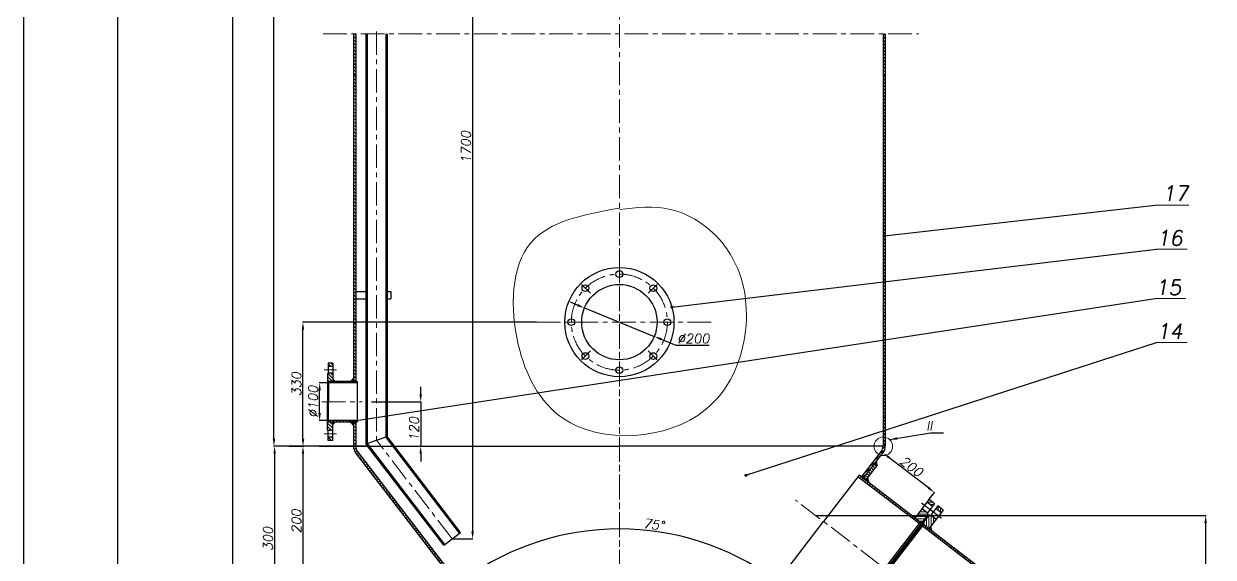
# Model space of a CAD drawing. Header units: inches. Extents: x 41 to 5981, y 0 to 8400.
# Drawn here: x 41 to 3199, y 4329 to 5745 of the extents above; entities that cross this region are included whole.
import ezdxf

# ---------------------------------------------------------------- set-up
doc = ezdxf.new("R2010")
doc.units = ezdxf.units.IN
doc.header["$LTSCALE"] = 50
doc.header["$MEASUREMENT"] = 0
doc.linetypes.add('CENTER', pattern=[2, 1.25, -0.25, 0.25, -0.25])
doc.layers.get('0').update_dxf_attribs({"plot": 0})
for name, color, linetype, lineweight in [('Dam', 2, 'Continuous', 30), ('kthuoc', 3, 'Continuous', 13), ('manh', 4, 'Continuous', 13), ('Tam', 1, 'CENTER', 13)]:
    doc.layers.add(name, color=color, linetype=linetype, lineweight=lineweight)
doc.styles.add('chu2.5', font='txt.shx', dxfattribs={"oblique": 10, "height": 25})
doc.dimstyles.new('kichthuoc2.5', dxfattribs={"dimtxt": 25, "dimasz": 20, "dimexe": 1, "dimexo": 0, "dimgap": 5, "dimtad": 1, "dimtoh": 1, "dimdec": 0, "dimzin": 0, "dimdsep": 46, "dimtxsty": 'chu2.5', "dimcen": 5, "dimclrd": 256, "dimclre": 256, "dimclrt": 256, "dimadec": 0, "dimazin": 0, "dimtfac": 1, "dimtdec": 0, "dimtmove": 0, "dimatfit": 0, "dimfxl": 0, "dimtolj": 1, "dimtzin": 0, "dimarcsym": 0})
pattern_1 = [(90, (-230.6606, 0), (-6.25, 1e-15), [])]
pattern_2 = [(135, (-230.6606, 0), (-4.4194174, -4.4194174), [])]
pattern_3 = [(135, (-4141.715, 0), (-4.4194174, -4.4194174), [])]

# ---------------------------------------------------------------- blocks, each defined once
blk = doc.blocks.new('*D22')
at = {"layer": 'DEFPOINTS', "color": 0}
for p in [(2144.1, 4439.9), (2285.5, 1306), (3179.3, 1306)]:
    blk.add_point(p, dxfattribs=at)
at = {"layer": 'kthuoc', "lineweight": -2}
for p, q in [((2144.1, 4439.9), (3180.3, 4439.9)), ((3179.3, 4419.9), (3179.3, 1326)), ((2285.5, 1306), (3180.3, 1306))]:
    blk.add_line(p, q, dxfattribs=at)
at = {"layer": 'kthuoc'}
for points in [[(3175.9, 4419.9), (3182.6, 4419.9), (3179.3, 4439.9)], [(3175.9, 1326), (3182.6, 1326), (3179.3, 1306)]]:
    blk.add_solid(points, dxfattribs=at)
at = {"layer": 'kthuoc', "insert": (3161.8, 2872.9), "char_height": 25, "attachment_point": 5, "rotation": 90, "style": 'chu2.5'}
blk.add_mtext('\\A1;4000', dxfattribs=at)
blk = doc.blocks.new('*D25')
at = {"layer": 'DEFPOINTS', "color": 0}
for p in [(1471.2, 4387.8), (1121.8, 4357.1), (2076.8, 4296.1), (1222.7, 4225.6), (2022.7, 4225.6)]:
    blk.add_point(p, dxfattribs=at)
at = {"layer": 'kthuoc', "lineweight": -2}
blk.add_arc((1622.7, 3704.3), 700, 54.137, 125.863, dxfattribs=at)
at = {"layer": 'kthuoc'}
for points in [[(1214.6, 4269), (1210.6, 4274.3), (1196.6, 4259.7)], [(2034.8, 4274.3), (2030.8, 4269), (2048.9, 4259.7)]]:
    blk.add_solid(points, dxfattribs=at)
at = {"layer": 'kthuoc', "insert": (1713.9, 4416), "char_height": 25, "attachment_point": 5, "rotation": 352.6964, "style": 'chu2.5'}
blk.add_mtext('\\A1;75°', dxfattribs=at)
blk = doc.blocks.new('*D14')
at = {"layer": 'DEFPOINTS', "color": 0}
for p in [(705.6, 7248.9), (1269.7, 7248.9), (945.8, 4623.7)]:
    blk.add_point(p, dxfattribs=at)
at = {"layer": 'kthuoc', "lineweight": -2}
for p, q in [((1269.7, 7248.9), (704.6, 7248.9)), ((705.6, 4643.7), (705.6, 7228.9)), ((945.8, 4623.7), (704.6, 4623.7))]:
    blk.add_line(p, q, dxfattribs=at)
at = {"layer": 'kthuoc'}
for points in [[(702.3, 7228.9), (708.9, 7228.9), (705.6, 7248.9)], [(702.3, 4643.7), (708.9, 4643.7), (705.6, 4623.7)]]:
    blk.add_solid(points, dxfattribs=at)
at = {"layer": 'kthuoc', "insert": (688.1, 5936.3), "char_height": 25, "attachment_point": 5, "rotation": 90, "style": 'chu2.5'}
blk.add_mtext('\\A1;2800', dxfattribs=at)
blk = doc.blocks.new('*D11')
at = {"layer": 'DEFPOINTS', "color": 0}
for p in [(820.6, 4623.7), (707.3, 4132.1), (1056, 4132.1)]:
    blk.add_point(p, dxfattribs=at)
at = {"layer": 'kthuoc', "lineweight": -2}
for p, q in [((820.6, 4623.7), (706.3, 4623.7)), ((707.3, 4603.7), (707.3, 4152.1)), ((1056, 4132.1), (706.3, 4132.1))]:
    blk.add_line(p, q, dxfattribs=at)
at = {"layer": 'kthuoc'}
for points in [[(704, 4603.7), (710.7, 4603.7), (707.3, 4623.7)], [(704, 4152.1), (710.7, 4152.1), (707.3, 4132.1)]]:
    blk.add_solid(points, dxfattribs=at)
at = {"layer": 'kthuoc', "insert": (689.8, 4377.9), "char_height": 25, "attachment_point": 5, "rotation": 90, "style": 'chu2.5'}
blk.add_mtext('\\A1;300', dxfattribs=at)
blk = doc.blocks.new('*D6')
at = {"layer": 'DEFPOINTS', "color": 0}
for p in [(874.9, 4623.7), (782.7, 4224.9), (1215.7, 4224.9)]:
    blk.add_point(p, dxfattribs=at)
at = {"layer": 'kthuoc', "lineweight": -2}
for p, q in [((874.9, 4623.7), (781.7, 4623.7)), ((782.7, 4603.7), (782.7, 4244.9)), ((1215.7, 4224.9), (781.7, 4224.9))]:
    blk.add_line(p, q, dxfattribs=at)
at = {"layer": 'kthuoc'}
for points in [[(779.4, 4603.7), (786, 4603.7), (782.7, 4623.7)], [(779.4, 4244.9), (786, 4244.9), (782.7, 4224.9)]]:
    blk.add_solid(points, dxfattribs=at)
at = {"layer": 'kthuoc', "insert": (765.2, 4424.3), "char_height": 25, "attachment_point": 5, "rotation": 90, "style": 'chu2.5'}
blk.add_mtext('\\A1;200', dxfattribs=at)
blk = doc.blocks.new('*D19')
at = {"layer": 'DEFPOINTS', "color": 0}
for p in [(1531.5, 7722.2), (595.6, 774.6), (1447.9, 774.6)]:
    blk.add_point(p, dxfattribs=at)
at = {"layer": 'kthuoc', "lineweight": -2}
for p, q in [((1531.5, 7722.2), (594.6, 7722.2)), ((595.6, 7702.2), (595.6, 794.6)), ((1447.9, 774.6), (594.6, 774.6))]:
    blk.add_line(p, q, dxfattribs=at)
at = {"layer": 'kthuoc'}
for points in [[(592.3, 7702.2), (599, 7702.2), (595.6, 7722.2)], [(592.3, 794.6), (599, 794.6), (595.6, 774.6)]]:
    blk.add_solid(points, dxfattribs=at)
at = {"layer": 'kthuoc', "insert": (578.1, 4248.4), "char_height": 25, "attachment_point": 5, "rotation": 90, "style": 'chu2.5'}
blk.add_mtext('\\A1;8100', dxfattribs=at)
blk = doc.blocks.new('*D17')
at = {"layer": 'DEFPOINTS', "color": 0}
for p in [(977.8, 6202.6), (1178.8, 4378.1), (1233, 4378.1)]:
    blk.add_point(p, dxfattribs=at)
at = {"layer": 'kthuoc', "lineweight": -2}
for p, q in [((977.8, 6202.6), (1234, 6202.6)), ((1233, 6182.6), (1233, 4398.1)), ((1178.8, 4378.1), (1234, 4378.1))]:
    blk.add_line(p, q, dxfattribs=at)
at = {"layer": 'kthuoc'}
for points in [[(1229.7, 6182.6), (1236.3, 6182.6), (1233, 6202.6)], [(1229.7, 4398.1), (1236.3, 4398.1), (1233, 4378.1)]]:
    blk.add_solid(points, dxfattribs=at)
at = {"layer": 'kthuoc', "insert": (1215.5, 5417.8), "char_height": 25, "attachment_point": 5, "rotation": 90, "style": 'chu2.5'}
blk.add_mtext('\\A1;1700', dxfattribs=at)
blk = doc.blocks.new('*D146')
at = {"layer": 'DEFPOINTS', "color": 0}
for p in [(2308.3, 4588), (2322.4, 4606.3), (2445.2, 4482.9)]:
    blk.add_point(p, dxfattribs=at)
at = {"layer": 'kthuoc', "lineweight": -2}
for p, q in [((2308.3, 4588), (2323, 4607.1)), ((2443.4, 4513.4), (2338.2, 4594.1)), ((2445.2, 4482.9), (2459.9, 4502))]:
    blk.add_line(p, q, dxfattribs=at)
at = {"layer": 'kthuoc'}
for points in [[(2340.2, 4596.7), (2336.2, 4591.4), (2322.4, 4606.3)], [(2445.4, 4516), (2441.4, 4510.7), (2459.3, 4501.2)]]:
    blk.add_solid(points, dxfattribs=at)
at = {"layer": 'kthuoc', "insert": (2398.3, 4570), "char_height": 25, "attachment_point": 5, "rotation": 322.5, "style": 'chu2.5'}
blk.add_mtext('\\A1;200', dxfattribs=at)
blk = doc.blocks.new('*D161')
at = {"layer": 'DEFPOINTS', "color": 0}
for p in [(1530.1, 4991), (1715.3, 4915.5)]:
    blk.add_point(p, dxfattribs=at)
at = {"layer": 'kthuoc', "lineweight": -2}
for p, q in [((1511.6, 4998.5), (1493, 5006.1)), ((1530.1, 4991), (1715.3, 4915.5)), ((1733.8, 4908), (1772.6, 4892.2)), ((1772.6, 4892.2), (1861, 4892.2))]:
    blk.add_line(p, q, dxfattribs=at)
at = {"layer": 'kthuoc'}
for points in [[(1512.8, 5001.6), (1510.3, 4995.4), (1530.1, 4991)], [(1735.1, 4911.1), (1732.6, 4904.9), (1715.3, 4915.5)]]:
    blk.add_solid(points, dxfattribs=at)
at = {"layer": 'kthuoc', "insert": (1819.3, 4909.7), "char_height": 25, "attachment_point": 5, "style": 'chu2.5'}
blk.add_mtext('\\A1;∅200', dxfattribs=at)
blk = doc.blocks.new('*D163')
at = {"layer": 'DEFPOINTS', "color": 0}
for p in [(782.7, 4953.3), (1402.7, 4953.3), (745.9, 4623.7)]:
    blk.add_point(p, dxfattribs=at)
at = {"layer": 'kthuoc', "lineweight": -2}
for p, q in [((1402.7, 4953.3), (781.7, 4953.3)), ((782.7, 4643.7), (782.7, 4933.3)), ((745.9, 4623.7), (783.7, 4623.7))]:
    blk.add_line(p, q, dxfattribs=at)
at = {"layer": 'kthuoc'}
for points in [[(779.4, 4933.3), (786, 4933.3), (782.7, 4953.3)], [(779.4, 4643.7), (786, 4643.7), (782.7, 4623.7)]]:
    blk.add_solid(points, dxfattribs=at)
at = {"layer": 'kthuoc', "insert": (765.2, 4788.5), "char_height": 25, "attachment_point": 5, "rotation": 90, "style": 'chu2.5'}
blk.add_mtext('\\A1;330', dxfattribs=at)
blk = doc.blocks.new('*D164')
at = {"layer": 'DEFPOINTS', "color": 0}
for p in [(964.7, 4741.9), (825.2, 4623.7), (1095.2, 4623.7)]:
    blk.add_point(p, dxfattribs=at)
at = {"layer": 'kthuoc', "lineweight": -2}
for p, q in [((1095.2, 4761.9), (1095.2, 4781.9)), ((964.7, 4741.9), (1096.2, 4741.9)), ((1095.2, 4741.9), (1095.2, 4623.7)), ((825.2, 4623.7), (1096.2, 4623.7)), ((1095.2, 4603.7), (1095.2, 4583.7))]:
    blk.add_line(p, q, dxfattribs=at)
at = {"layer": 'kthuoc'}
for points in [[(1091.9, 4761.9), (1098.5, 4761.9), (1095.2, 4741.9)], [(1091.9, 4603.7), (1098.5, 4603.7), (1095.2, 4623.7)]]:
    blk.add_solid(points, dxfattribs=at)
at = {"layer": 'kthuoc', "insert": (1077.7, 4669.3), "char_height": 25, "attachment_point": 5, "rotation": 90, "style": 'chu2.5'}
blk.add_mtext('\\A1;120', dxfattribs=at)
blk = doc.blocks.new('*D180')
at = {"layer": 'DEFPOINTS', "color": 0}
for p in [(826.9, 4791.9), (867.5, 4791.9), (864.7, 4691.9)]:
    blk.add_point(p, dxfattribs=at)
at = {"layer": 'kthuoc', "lineweight": -2}
for p, q in [((867.5, 4791.9), (825.9, 4791.9)), ((826.9, 4711.9), (826.9, 4771.9)), ((864.7, 4691.9), (825.9, 4691.9))]:
    blk.add_line(p, q, dxfattribs=at)
at = {"layer": 'kthuoc'}
for points in [[(823.5, 4771.9), (830.2, 4771.9), (826.9, 4791.9)], [(823.5, 4711.9), (830.2, 4711.9), (826.9, 4691.9)]]:
    blk.add_solid(points, dxfattribs=at)
at = {"layer": 'kthuoc', "insert": (809.4, 4741.9), "char_height": 25, "attachment_point": 5, "rotation": 90, "style": 'chu2.5'}
blk.add_mtext('\\A1;%%c100', dxfattribs=at)

msp = doc.modelspace()

# ---------------------------------------------------------------- hatches: boundary and pattern name
at = {"layer": 'kthuoc'}
h = msp.add_hatch(dxfattribs=at)
h.set_pattern_fill('ANSI31', color=256, scale=50, angle=90, style=0)
h.paths.add_polyline_path([(922.7, 5718.8), (916.7, 5718.8), (916.7, 5607.8), (922.7, 5607.8)])
h = msp.add_hatch(dxfattribs=at)
h.set_pattern_fill('ANSI31', color=256, scale=50, angle=90, style=0)
h.paths.add_polyline_path([(2328.7, 5718.8), (2322.7, 5718.8), (2322.7, 5607.6), (2328.7, 5607.6)])
h = msp.add_hatch(dxfattribs=at)
h.set_pattern_fill('ANSI31', color=256, scale=50, angle=90, style=0)
h.set_pattern_definition(pattern_3)
h.paths.add_polyline_path([(922.7, 5612.8), (916.7, 5612.8), (916.7, 4949.8), (922.7, 4949.8)])
h = msp.add_hatch(dxfattribs=at)
h.set_pattern_fill('ANSI31', color=256, scale=50, angle=90, style=0)
h.set_pattern_definition(pattern_3)
h.paths.add_polyline_path([(2322.7, 5612.8), (2328.7, 5612.8), (2328.7, 4949.8), (2322.7, 4949.8)])
h = msp.add_hatch(dxfattribs=at)
h.set_pattern_fill('ANSI31', color=256, scale=50, angle=90, style=0)
h.paths.add_polyline_path([(922.7, 4883.8), (922.7, 4950.6), (916.7, 4950.6), (916.7, 4831.6), (916.7, 4795.9), (922.7, 4795.9)])
h = msp.add_hatch(dxfattribs=at)
h.set_pattern_fill('ANSI31', color=256, scale=50, angle=90, style=0)
h.set_pattern_definition(pattern_3)
h.paths.add_polyline_path([(2328.7, 4950.9), (2322.7, 4951.2), (2322.7, 4702.8), (2328.7, 4702.8)])
h = msp.add_hatch(dxfattribs=at)
h.set_pattern_fill('ANSI31', color=256, scale=50, angle=90, style=0)
h.paths.add_polyline_path([(849.7, 4835.9), (861.7, 4835.9), (861.7, 4844.4), (849.7, 4844.4)])
h.paths.add_polyline_path([(847.7, 4795.9), (861.7, 4795.9), (861.7, 4817.9), (849.7, 4817.9), (847.7, 4815.9)])
for points in [[(861.7, 4801.9), (867.7, 4795.9), (861.7, 4795.9)], [(916.7, 4795.9), (908.5, 4795.9), (916.7, 4804.9)], [(850.7, 4791.9), (850.7, 4795.9), (847.7, 4795.9)], [(847.7, 4687.9), (850.7, 4687.9), (850.7, 4691.9)], [(861.7, 4681.5), (868.1, 4687.9), (861.7, 4687.9)], [(916.7, 4687.9), (908.5, 4687.9), (916.7, 4678.9)], [(2300.7, 4578.1), (2305.2, 4584), (2307.1, 4573.2)], [(2276.6, 4533.5), (2281.8, 4540.2), (2284.9, 4527.2)], [(2412.8, 4440.7), (2400.2, 4439.1), (2407.3, 4433.6)], [(2424.6, 4419.9), (2421.5, 4422.4), (2419, 4419.2)], [(2427, 4418.1), (2430.2, 4415.7), (2427.8, 4412.5)], [(2449.9, 4412.3), (2451.6, 4399.6), (2444.4, 4405.1)]]:
    msp.add_hatch(color=256, dxfattribs=at).paths.add_polyline_path(points)
h = msp.add_hatch(dxfattribs=at)
h.set_pattern_fill('ANSI31', color=256, scale=50, style=0)
h.paths.add_polyline_path([(926.7, 4791.9), (926.7, 4795.9), (850.7, 4795.9), (850.7, 4791.9)])
h = msp.add_hatch(dxfattribs=at)
h.set_pattern_fill('ANSI31', color=256, scale=50, angle=90, style=0)
h.set_pattern_definition(pattern_2)
h.paths.add_polyline_path([(2328.7, 4706.7), (2322.7, 4706), (2322.7, 4648.5, -0.060961), (2328.7, 4647.9)])
h.paths.add_polyline_path([(2328.7, 4647.9, 0.060961), (2322.7, 4648.5), (2322.7, 4623.7), (2328.7, 4623.7)])
h = msp.add_hatch(dxfattribs=at)
h.set_pattern_fill('ANSI31', color=256, scale=50, angle=90, style=0)
h.paths.add_polyline_path([(849.7, 4639.4), (861.7, 4639.4), (861.7, 4647.9), (849.7, 4647.9)])
h.paths.add_polyline_path([(847.7, 4667.9), (849.7, 4665.9), (861.7, 4665.9), (861.7, 4687.9), (847.7, 4687.9)])
h = msp.add_hatch(dxfattribs=at)
h.set_pattern_fill('ANSI31', color=256, scale=50, style=0)
h.paths.add_polyline_path([(926.7, 4687.9), (926.7, 4691.9), (850.7, 4691.9), (850.7, 4687.9)])
h = msp.add_hatch(dxfattribs=at)
h.set_pattern_fill('ANSI31', color=256, scale=50, angle=90, style=0)
h.paths.add_polyline_path([(922.7, 4687.9), (916.7, 4687.9), (916.7, 4623.7), (922.7, 4623.7)])
h = msp.add_hatch(dxfattribs=at)
h.set_pattern_fill('ANSI31', color=256, scale=50, style=0)
h.set_pattern_definition([(45, (-230.6606, 0), (-4.419417, 4.419417), [])])
h.paths.add_polyline_path([(927, 4610.9, -0.165101), (922.7, 4623.7), (916.7, 4623.7, 0.165101), (922.3, 4607.3), (1117, 4353.5), (1121.8, 4357.1)])
h.paths.add_polyline_path([(1006, 4425.8), (1006, 4500.8), (1043.5, 4500.8), (1043.5, 4425.8)], flags=25)
h = msp.add_hatch(dxfattribs=at)
h.set_pattern_fill('ANSI31', color=256, scale=50, angle=350, style=0)
h.set_pattern_definition([(35, (-230.6606, 0), (-3.584853, 5.1197), [])])
h.paths.add_polyline_path([(2317.3, 4599.7, -0.063139), (2311.5, 4602), (2265.5, 4542), (2270.3, 4538.4)])
h.paths.add_polyline_path([(2323.1, 4607.3, 0.165101), (2328.7, 4623.7), (2322.7, 4623.7, -0.165101), (2318.4, 4610.9), (2311.5, 4602, 0.063139), (2317.3, 4599.7)])
h = msp.add_hatch(dxfattribs=at)
h.set_pattern_fill('ANSI31', color=256, scale=50, angle=90, style=0)
h.set_pattern_definition(pattern_2)
h.paths.add_polyline_path([(2307.1, 4573.2), (2300.7, 4578.1), (2270.3, 4538.4), (2276.6, 4533.5)])
h = msp.add_hatch(dxfattribs=at)
h.set_pattern_fill('ANSI31', color=256, scale=50, angle=45, style=0)
h.set_pattern_definition(pattern_1)
edge = h.paths.add_edge_path()
edge.add_spline(control_points=[(2265.5, 4542), (2264.1, 4541.1), (2262.6, 4540.1), (2261.2, 4539.1)], knot_values=[311.717613, 311.717613, 311.717613, 311.717613, 316.837376, 316.837376, 316.837376, 316.837376], degree=3, periodic=0)
edge.add_line((2261.2, 4539.1), (2418.4, 4418.4))
edge.add_line((2418.4, 4418.4), (2421.5, 4422.4))
edge.add_line((2421.5, 4422.4), (2265.5, 4542))
h = msp.add_hatch(dxfattribs=at)
h.set_pattern_fill('ANSI31', color=256, scale=50, style=0)
h.paths.add_polyline_path([(1043, 4449.9), (1047.7, 4453.7), (1006.6, 4507.2), (1002.7, 4502.4)])
h = msp.add_hatch(dxfattribs=at)
h.set_pattern_fill('ANSI31', color=256, scale=50, angle=315, style=0)
h.set_pattern_definition([(0, (-230.6606, 0), (2e-15, 6.25), [])])
h.paths.add_polyline_path([(2440.6, 4447.4), (2426.4, 4458.3), (2407.2, 4433.3), (2424.6, 4419.9), (2441.4, 4441.8)])
h.paths.add_polyline_path([(2445.2, 4482.9), (2439.8, 4475.8), (2454, 4464.8), (2459.5, 4472)])
h = msp.add_hatch(dxfattribs=at)
h.set_pattern_fill('ANSI31', color=256, scale=50, angle=45, style=0)
h.set_pattern_definition(pattern_1)
h.paths.add_polyline_path([(2463.7, 4429.7), (2449.4, 4440.7), (2443.8, 4439.9), (2427, 4418.1), (2444.5, 4404.7)])
h.paths.add_polyline_path([(2468.2, 4465.3), (2462.8, 4458.1), (2477, 4447.2), (2482.5, 4454.3)])
h = msp.add_hatch(dxfattribs=at)
h.set_pattern_fill('ANSI37', color=256, scale=10, angle=45, style=0)
h.paths.add_polyline_path([(2443.8, 4439.9), (2441.4, 4441.8), (2424.6, 4419.9), (2427, 4418.1)])
h = msp.add_hatch(dxfattribs=at)
h.set_pattern_fill('ANSI31', color=256, scale=50, style=0)
h.set_pattern_definition([(45, (-11828.711, 0), (-4.4194174, 4.4194174), [])])
h.paths.add_polyline_path([(2244.5, 4173.7), (2241.5, 4169.7), (2428.7, 4026), (2432.7, 4029.3)])
h.paths.add_polyline_path([(2430.2, 4415.7), (2427.2, 4411.7), (2670.8, 4224.7), (2674.8, 4228)])
h = msp.add_hatch(dxfattribs=at)
h.set_pattern_fill('ANSI31', color=256, scale=50, style=0)
h.paths.add_polyline_path([(1182.8, 4267.8), (1186.5, 4262.9), (1190.9, 4267.1), (1121.8, 4357.1), (1117.1, 4353.4)])

# ---------------------------------------------------------------- linework, layer by layer
msp.add_lwpolyline([(41.4, 0), (41.4, 8400), (5981.4, 8400), (5981.4, 0), (41.4, 0)], close=True)
at = {"layer": 'Dam'}
for p, q in [((291.4, 50), (291.4, 8350)), ((916.7, 5718.8), (916.7, 4831.6)), ((922.7, 5718.8), (922.7, 4883.8)), ((949.8, 5718.8), (949.8, 4630.6)), ((952.8, 5718.8), (952.8, 4631.6)), ((1002.8, 5718.8), (1002.8, 4648.6)), ((1005.8, 5718.8), (1005.8, 4649.6)), ((2322.7, 5718.8), (2322.7, 4623.7)), ((2322.7, 5718.8), (2322.7, 4623.7)), ((2328.7, 5718.8), (2328.7, 4623.7)), ((922.7, 5035), (949.8, 5035)), ((1005.8, 5035), (1015.9, 5035)), ((1015.9, 5035), (1015.9, 5015)), ((922.7, 5015), (949.8, 5015)), ((1005.8, 5015), (1015.9, 5015)), ((922.7, 4883.8), (922.7, 4795.9)), ((849.7, 4844.4), (849.7, 4817.9)), ((861.7, 4844.4), (849.7, 4844.4)), ((861.7, 4835.9), (849.7, 4835.9)), ((861.7, 4844.4), (861.7, 4795.9)), ((916.7, 4838.8), (916.7, 4795.9)), ((849.7, 4817.9), (847.7, 4815.9)), ((847.7, 4815.9), (847.7, 4741.9)), ((861.7, 4817.9), (849.7, 4817.9)), ((861.7, 4801.9), (867.7, 4795.9)), ((847.7, 4795.9), (850.7, 4791.9)), ((926.7, 4795.9), (847.7, 4795.9)), ((850.7, 4795.9), (850.7, 4741.9)), ((926.7, 4791.9), (850.7, 4791.9)), ((926.7, 4795.9), (926.7, 4687.9)), ((847.7, 4667.9), (847.7, 4741.9)), ((850.7, 4687.9), (850.7, 4741.9)), ((847.7, 4687.9), (850.7, 4691.9)), ((926.7, 4687.9), (847.7, 4687.9)), ((926.7, 4691.9), (850.7, 4691.9)), ((861.7, 4639.4), (861.7, 4687.9)), ((861.7, 4681.5), (868.1, 4687.9)), ((916.7, 4687.9), (916.7, 4623.7)), ((922.7, 4687.9), (922.7, 4623.7)), ((849.7, 4665.9), (847.7, 4667.9)), ((861.7, 4665.9), (849.7, 4665.9)), ((849.7, 4639.4), (849.7, 4665.9)), ((861.7, 4647.9), (849.7, 4647.9)), ((949.8, 4630.6), (1005.8, 4649.6)), ((1198.6, 4393.4), (1002.8, 4648.6)), ((1201, 4395.2), (1005.8, 4649.6)), ((861.7, 4639.4), (849.7, 4639.4)), ((916.7, 4623.7), (955.1, 4623.7)), ((1121.8, 4357.1), (927, 4610.9)), ((1156.6, 4361.1), (949.8, 4630.6)), ((1158.9, 4362.9), (952.8, 4631.6)), ((1025.6, 4623.7), (1622.7, 4623.7)), ((2328.7, 4623.7), (1622.7, 4623.7)), ((2265.5, 4542), (2318.4, 4610.9)), ((1182.8, 4267.8), (922.3, 4607.3)), ((2270.3, 4538.4), (2323.1, 4607.3)), ((2307.1, 4573.2), (2305.2, 4584)), ((2307.1, 4573.2), (2276.6, 4533.5)), ((2307.1, 4573.2), (2300.7, 4578.1)), ((2259.2, 4546.9), (2164.8, 4423.9)), ((2418.4, 4418.4), (2256.1, 4542.9)), ((2674.8, 4228), (2259.2, 4546.9)), ((2281.8, 4540.2), (2284.9, 4527.2)), ((2445.2, 4482.9), (2407.2, 4433.3)), ((2426.4, 4458.3), (2440.6, 4447.4)), ((2439.8, 4475.8), (2454, 4464.8)), ((2459.5, 4472), (2440.6, 4447.4)), ((2482.5, 4454.3), (2444.5, 4404.7)), ((2445.2, 4482.9), (2459.5, 4472)), ((2468.2, 4465.3), (2449.4, 4440.7)), ((2477, 4447.2), (2462.8, 4458.1)), ((2482.5, 4454.3), (2468.2, 4465.3)), ((2070.5, 4301), (2164.8, 4423.9)), ((2421.5, 4422.4), (2327.1, 4299.4)), ((2441.4, 4441.8), (2330.3, 4297)), ((2441.4, 4441.8), (2330.3, 4297)), ((2443.8, 4439.9), (2332.7, 4295.1)), ((2412.1, 4439.8), (2400.2, 4439.1)), ((2440.6, 4447.4), (2441.4, 4441.8)), ((2441.4, 4441.8), (2443.8, 4439.9)), ((2449.4, 4440.7), (2443.8, 4439.9)), ((2463.7, 4429.7), (2449.4, 4440.7)), ((1156.6, 4361.1), (1201, 4395.2)), ((2430.2, 4415.7), (2335.8, 4292.7)), ((2424.6, 4419.9), (2419, 4419.2)), ((2427, 4418.1), (2427.8, 4412.5)), ((2670.8, 4224.7), (2427.2, 4411.7)), ((2449.2, 4411.4), (2451.6, 4399.6)), ((1222.7, 4225.6), (1121.8, 4357.1))]:
    msp.add_line(p, q, dxfattribs=at)
for centre, radius in [((1622.7, 4953.3), 145), ((1622.7, 5080.8), 9), ((1622.7, 4953.3), 100), ((1532.5, 5043.4), 9), ((1712.9, 5043.4), 9), ((1495.2, 4953.3), 9), ((1750.2, 4953.3), 9), ((1532.5, 4863.1), 9), ((1712.9, 4863.1), 9), ((1622.7, 4825.8), 9)]:
    msp.add_circle(centre, radius, dxfattribs=at)
for centre, radius, start, end in [((943.7, 4623.7), 27, 180, 217.5), ((943.7, 4623.7), 21, 180, 217.5), ((2301.7, 4623.7), 21, 322.5, 0), ((2301.7, 4623.7), 27, 322.5, 0)]:
    msp.add_arc(centre, radius, start, end, dxfattribs=at)
at = {"layer": 'kthuoc'}
for p, q in [((3045.4, 5263.6), (3134.5, 5263.6)), ((3049, 5147.1), (3130.5, 5147.1)), ((3045.4, 5016), (3126.9, 5016)), ((3049, 4899.5), (3130.5, 4899.5)), ((908.5, 4795.9), (916.7, 4804.9)), ((908.5, 4687.9), (916.7, 4678.9))]:
    msp.add_line(p, q, dxfattribs=at)
msp.add_circle((2323.5, 4623.7), 24.8, dxfattribs=at)
msp.add_spline([(1622.7, 5256.3), (1387.7, 5163.9), (1354.4, 4894), (1472.9, 4698.1), (1850.4, 4720.3), (1957.8, 4931), (1909.7, 5145.4), (1757.9, 5252.6), (1622.7, 5252.6)], degree=3, dxfattribs=at)
at = {"layer": 'Tam'}
for p, q in [((1622.7, 7744.7), (1622.7, 3786.7)), ((836.4, 5718.8), (2418.2, 5718.8)), ((977.8, 5725.3), (977.8, 4640.1)), ((1622.7, 3786.7), (1622.7, 5188.7)), ((1622.7, 5094.8), (1622.7, 5061.5)), ((1522.6, 5053.3), (1546.2, 5029.8)), ((1722.8, 5053.3), (1699.2, 5029.8)), ((1866.5, 4953.3), (1402.7, 4953.3)), ((1481.2, 4953.3), (1514.5, 4953.3)), ((1764.2, 4953.3), (1731, 4953.3)), ((1522.6, 4853.2), (1546.2, 4876.7)), ((1722.8, 4853.2), (1699.2, 4876.7)), ((1622.7, 4811.7), (1622.7, 4845)), ((871.5, 4826.9), (838.8, 4826.9)), ((833.1, 4741.9), (939.4, 4741.9)), ((871.5, 4656.9), (838.8, 4656.9)), ((1178.8, 4378.1), (977.8, 4640.1)), ((2551.8, 4127), (2090.6, 4480.9)), ((2425.3, 4473), (2457.6, 4448.2)), ((2426.1, 4472.4), (2454.5, 4450.6)), ((2478.1, 4432.5), (2445.8, 4457.3)), ((2477.3, 4433.1), (2448.9, 4454.9))]:
    msp.add_line(p, q, dxfattribs=at)
msp.add_circle((1622.7, 4953.3), 127.5, dxfattribs=at)

# ---------------------------------------------------------------- texts
at = {"layer": 'kthuoc', "insert": (3109.1, 4922.2), "char_height": 25, "width": 10, "attachment_point": 9, "style": 'chu2.5'}
msp.add_mtext('\\A1;', dxfattribs=at)
at = {"layer": 'kthuoc', "insert": (2437.2, 4690.3), "char_height": 25, "attachment_point": 1, "style": 'chu2.5'}
msp.add_mtext('II', dxfattribs=at)
at = {"layer": 'manh', "char_height": 40, "attachment_point": 9, "style": 'chu2.5'}
for s, insert in [('17', (3132.7, 5275.2)), ('16', (3118.1, 5156.7)), ('15', (3114.5, 5025.6)), ('14', (3118.1, 4909.1))]:
    msp.add_mtext(s, dxfattribs=dict(at, insert=insert))

# ---------------------------------------------------------------- dimensions: what is measured, and where the dimension line sits
at = {"layer": 'kthuoc'}
for base, p1, p2, text, picture, middle in [((595.6, 774.6), (1531.5, 7722.2), (1447.9, 774.6), '8100', '*D19', (578.1, 4248.4)), ((705.6, 7248.9), (945.8, 4623.7), (1269.7, 7248.9), '2800', '*D14', (688.1, 5936.3)), ((782.7, 4953.3), (745.9, 4623.7), (1402.7, 4953.3), '330', '*D163', (765.2, 4788.5)), ((826.9, 4791.9), (864.7, 4691.9), (867.5, 4791.9), '%%c<>', '*D180', (809.4, 4741.9)), ((707.3, 4132.1), (820.6, 4623.7), (1056, 4132.1), '300', '*D11', (689.8, 4377.9)), ((782.7, 4224.9), (874.9, 4623.7), (1215.7, 4224.9), '200', '*D6', (765.2, 4424.3)), ((3179.3, 1306), (2144.1, 4439.9), (2285.5, 1306), '4000', '*D22', (3161.8, 2872.9))]:
    dim = msp.add_linear_dim(base=base, p1=p1, p2=p2, angle=90, text=text, dimstyle='kichthuoc2.5', dxfattribs=at)
    dim.commit()
    dim.dimension.update_dxf_attribs({"geometry": picture, "text_midpoint": middle})
for base, p1, p2, angle, text, picture, middle, dimtype in [((1233, 4378.1), (977.8, 6202.6), (1178.8, 4378.1), 90, '1700', '*D17', (1233, 5417.8), 160), ((1095.2, 4623.7), (964.7, 4741.9), (825.2, 4623.7), 90, '120', '*D164', (1095.2, 4669.3), 160), ((2322.4, 4606.3), (2445.2, 4482.9), (2308.3, 4588), 142.5, '200', '*D146', (2387.7, 4556.1), 161)]:
    dim = msp.add_linear_dim(base=base, p1=p1, p2=p2, angle=angle, text=text, dimstyle='kichthuoc2.5', dxfattribs=at)
    dim.commit()
    dim.dimension.update_dxf_attribs({"geometry": picture, "text_midpoint": middle, "dimtype": dimtype})
dim = msp.add_diameter_dim_2p(p1=(1530.1, 4991), p2=(1715.3, 4915.5), dimstyle='kichthuoc2.5', dxfattribs=at)
dim.commit()
dim.dimension.update_dxf_attribs({"geometry": '*D161', "text_midpoint": (1819.3, 4892.2), "dimtype": 163})
dim = msp.add_angular_dim_2l(base=(1471.2, 4387.8), line1=((2022.7, 4225.6), (2076.8, 4296.1)), line2=((1222.7, 4225.6), (1121.8, 4357.1)), dimstyle='kichthuoc2.5', dxfattribs=at)
dim.commit()
dim.dimension.update_dxf_attribs({"geometry": '*D25', "text_midpoint": (1711.7, 4398.7), "dimtype": 162})

# ---------------------------------------------------------------- leaders
for points in [[(2325.7, 5182.2), (3045.4, 5263.6)], [(1762.2, 4993), (3049, 5147.1)], [(906.9, 4689.9), (3045.4, 5016)], [(1958.7, 4546.6), (3049, 4899.5)]]:
    msp.add_leader(points, dimstyle='kichthuoc2.5', override={"dimasz": 8, "dimtad": 0, "dimldrblk": 'Dot'}, dxfattribs=at)
at = {"layer": 'kthuoc', "annotation_type": 0, "has_hookline": 1, "hookline_direction": 0, "text_width": 29.4}
msp.add_leader([(2340.7, 4641.6), (2449.1, 4659.3)], dimstyle='kichthuoc2.5', dxfattribs=at)

doc.saveas('drawing.dxf')
